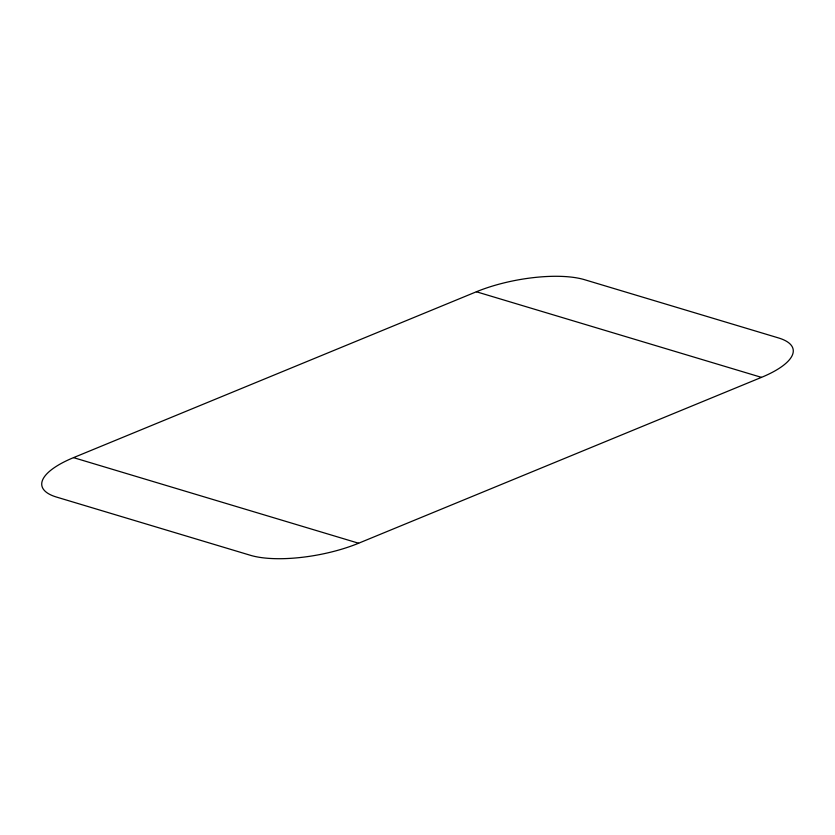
<?xml version="1.0" encoding="UTF-8"?>
<svg xmlns="http://www.w3.org/2000/svg" width="835" height="835" viewBox="0 0 835 835"><rect width="100%" height="100%" fill="white"/><g stroke="black" fill="none" stroke-linecap="round" stroke-linejoin="round"><path stroke-width="1.25" d="M73.532 457.632L476.388 291.77A78.605 25.854 -10.5 0 1 584.584 279.704L778.429 337.914A78.605 25.854 -10.5 0 1 761.468 377.368L358.612 543.23A78.605 25.854 -10.5 0 1 250.416 555.296L56.571 497.086A78.605 25.854 -10.5 0 1 73.532 457.632L358.612 543.23M476.388 291.77L761.468 377.368"/></g></svg>
